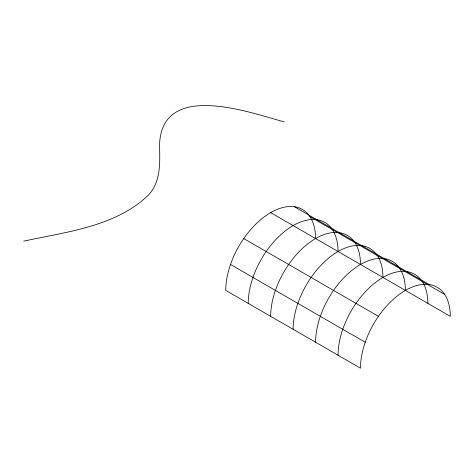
<?xml version="1.0" encoding="UTF-8"?>
<svg xmlns="http://www.w3.org/2000/svg" width="474" height="474" viewBox="0 0 474 474"><rect width="100%" height="100%" fill="white"/><g stroke="black" fill="none" stroke-linecap="round" stroke-linejoin="round"><path stroke-width="0.71" d="M23.7 241.148C66.016 231.952 115.869 226.613 148.451 195.045C161.284 181.376 159.851 161.865 159.537 144.57C162.078 80.687 248.992 112.231 284.151 121.889M294.478 206.771L429.195 284.548M309.931 216.636L444.648 294.413M270.678 212.625L450.3 316.33A63.504 36.664 -60 0 0 405.394 290.402A63.504 36.664 -60 0 0 360.489 264.48A63.504 36.664 -60 0 0 315.583 238.552A63.504 36.664 -60 0 0 270.678 212.625A63.504 36.664 -60 0 0 225.772 290.408L360.489 368.185A63.504 36.664 -60 0 1 405.394 290.402M243.737 238.552L378.453 316.33M230.512 264.48L365.229 342.258M248.228 303.366A63.504 36.664 -60 0 1 293.133 225.588A63.504 36.664 -60 0 1 338.039 251.516A63.504 36.664 -60 0 1 382.945 277.444A63.504 36.664 -60 0 1 427.85 303.366M270.678 316.33A63.504 36.664 -60 0 1 315.583 238.552M293.133 329.294A63.504 36.664 -60 0 1 338.039 251.516M315.583 342.258A63.504 36.664 -60 0 1 360.489 264.48M338.039 355.222A63.504 36.664 -60 0 1 382.945 277.444"/></g></svg>
